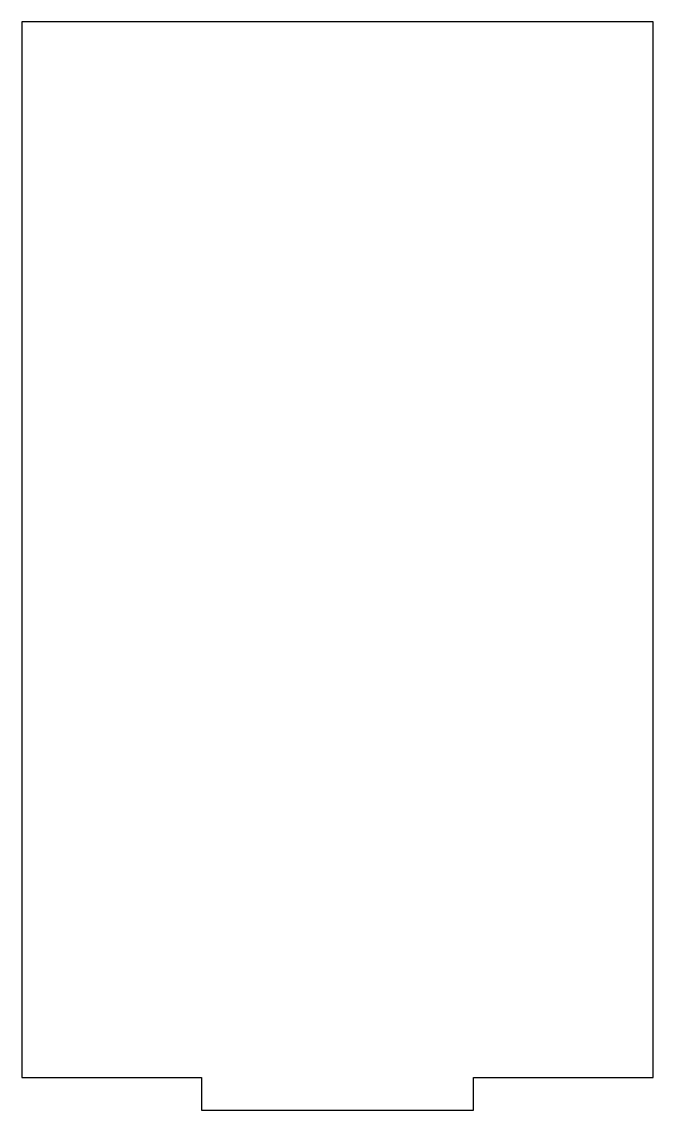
# Model space of a CAD drawing. Header units: millimetres. Extents: x -41 to 75, y 19 to 219.
import ezdxf

# ---------------------------------------------------------------- set-up
doc = ezdxf.new("R2010")
doc.units = ezdxf.units.MM

msp = doc.modelspace()

# ---------------------------------------------------------------- linework, layer by layer
at = {"color": 7, "linetype": 'Continuous', "lineweight": 25}
for p, q in [((-41, 219), (-41, 25)), ((75, 219), (-41, 219)), ((75, 25), (75, 219)), ((-41, 25), (-8, 25)), ((-8, 25), (-8, 19)), ((42, 19), (42, 25)), ((42, 25), (75, 25)), ((-8, 19), (42, 19))]:
    msp.add_line(p, q, dxfattribs=at)

doc.saveas('drawing.dxf')
